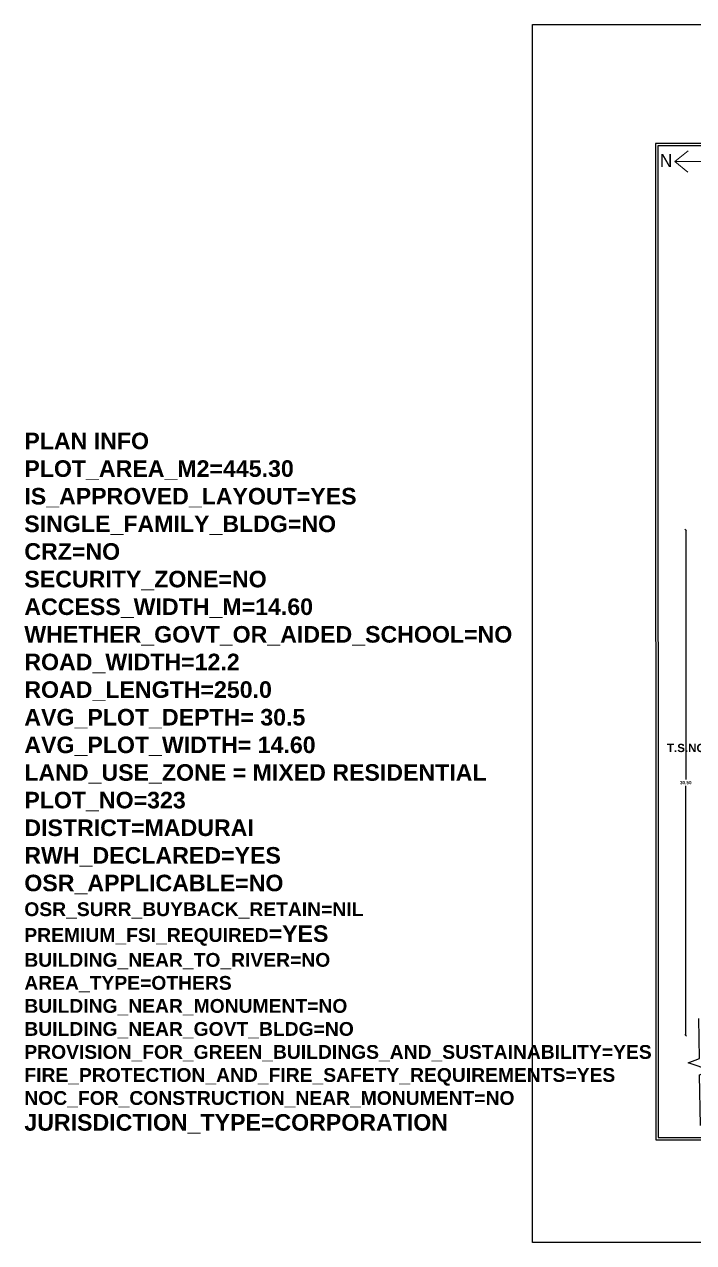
# Model space of a CAD drawing. Header units: metres. Extents: x 7583 to 7845, y 447 to 541.
# Drawn here: x 7583.4 to 7623.8, y 449.5 to 523 of the extents above; entities that cross this region are included whole.
import ezdxf

# ---------------------------------------------------------------- set-up
doc = ezdxf.new("R2010")
doc.units = ezdxf.units.M
doc.layers.add('NORTH_DIRECTION', color=7, linetype='Continuous', lineweight=0)
doc.layers.add('PLAN_INFO', color=1, linetype='Continuous', plot=False)
doc.styles.get("Standard").update_dxf_attribs({"font": 'arialbd.ttf'})
doc.styles.add('style4', font='arialbd.ttf', dxfattribs={"height": 3.81})
doc.styles.add('USA TEXT', font='GOTHIC.TTF')
doc.dimstyles.get("Standard").update_dxf_attribs({"dimtxt": 0.2, "dimasz": 0.1, "dimexe": 0.18, "dimexo": 0.0625, "dimgap": 0.09, "dimtad": 0, "dimtih": 1, "dimtoh": 1, "dimzin": 0, "dimdsep": 46, "dimtxsty": 'Standard', "dimblk": 'OBLIQUE', "dimcen": 0.09, "dimse1": 1, "dimse2": 1, "dimadec": 0, "dimazin": 0, "dimtfac": 1, "dimtofl": 0, "dimtmove": 0, "dimatfit": 3, "dimfxl": 0, "dimtolj": 1, "dimtzin": 0, "dimarcsym": 0})

# ---------------------------------------------------------------- blocks, each defined once
blk = doc.blocks.new('_Oblique')
at = {"color": 0, "linetype": 'ByBlock', "lineweight": -2}
blk.add_line((-0.5, -0.5), (0.5, 0.5), dxfattribs=at)
blk = doc.blocks.new('*D350')
at = {"color": 0, "lineweight": -2}
for p, q in [((7623.315, 492.484), (7623.315, 477.424)), ((7623.315, 461.984), (7623.315, 477.04))]:
    blk.add_line(p, q, dxfattribs=at)
at = {"layer": 'Defpoints', "color": 0}
for p in [(7626.405, 492.484), (7623.315, 461.984), (7626.405, 461.984)]:
    blk.add_point(p, dxfattribs=at)
at = {"color": 0, "lineweight": -2, "xscale": 0.1, "yscale": 0.1, "zscale": 0.1}
for p, rotation in [((7623.315, 492.484), 90), ((7623.315, 461.984), 270)]:
    blk.add_blockref('_Oblique', p, dxfattribs=dict(at, rotation=rotation))
at = {"color": 0, "insert": (7623.315, 477.232), "char_height": 0.2, "attachment_point": 5}
blk.add_mtext('\\A1;30.50', dxfattribs=at)

msp = doc.modelspace()

# ---------------------------------------------------------------- linework, layer by layer
for points in [[(7614.066, 522.987), (7825.601, 522.987), (7825.601, 449.476), (7614.066, 449.476)], [(7702.101, 515.806), (7621.487, 515.806), (7621.505, 455.669), (7702.12, 455.669)], [(7701.956, 515.66), (7621.633, 515.66), (7621.651, 455.815), (7701.974, 455.815)]]:
    msp.add_lwpolyline(points, close=True)
at = {"linetype": 'Continuous', "ltscale": 0.2}
msp.add_lwpolyline([(7624.199, 456.543), (7624.155, 459.595), (7624.837, 459.855), (7623.459, 460.334), (7624.141, 460.593), (7624.106, 462.997)], dxfattribs=at)
at = {"layer": 'NORTH_DIRECTION'}
for points in [[(7623.454, 515.355), (7623.454, 515.355), (7622.648, 514.705)], [(7624.893, 514.705), (7624.893, 514.705), (7622.648, 514.705), (7623.447, 514.06)]]:
    msp.add_lwpolyline(points, dxfattribs=at)

# ---------------------------------------------------------------- texts
at = {"lineweight": 25, "style": 'style4'}
msp.add_text('T.S.NO:14', height=0.5, dxfattribs=at).set_placement((7622.179, 479.075))
at = {"layer": 'NORTH_DIRECTION', "insert": (7621.746, 515.168), "char_height": 0.785, "attachment_point": 1, "style": 'USA TEXT'}
msp.add_mtext_dynamic_manual_height_columns('N', width=1.18507, gutter_width=30, heights=[2.651], dxfattribs=at)
at = {"layer": 'PLAN_INFO', "insert": (7583.39, 498.35), "char_height": 1, "width": 36.17558, "attachment_point": 1}
msp.add_mtext('PLAN INFO\\PPLOT_AREA_M2=445.30\\P{\\H0.99934x;IS_APPROVED_LAYOUT}=YES\\PSINGLE_FAMILY_BLDG=NO\\PCRZ=NO\\PSECURITY_ZONE=NO\\PACCESS_WIDTH_M=14.60\\PWHETHER_GOVT_OR_AIDED_SCHOOL=NO\\PROAD_WIDTH=12.2\\PROAD_LENGTH=250.0\\PAVG_PLOT_DEPTH= 30.5\\PAVG_PLOT_WIDTH= 14.60\\PLAND_USE_ZONE = MIXED RESIDENTIAL\\PPLOT_NO=323 \\PDISTRICT=MADURAI\\PRWH_DECLARED=YES\\POSR_APPLICABLE=NO\\P{\\H0.83333x;OSR_SURR_BUYBACK_RETAIN=NIL}\\P{\\H0.83333x;PREMIUM_FSI_REQUIRED}=YES\\P{\\H0.83333x;BUILDING_NEAR_TO_RIVER=NO\\PAREA_TYPE=OTHERS\\PBUILDING_NEAR_MONUMENT=NO\\PBUILDING_NEAR_GOVT_BLDG=NO\\PPROVISION_FOR_GREEN_BUILDINGS_AND_SUSTAINABILITY=YES\\PFIRE_PROTECTION_AND_FIRE_SAFETY_REQUIREMENTS=YES\\PNOC_FOR_CONSTRUCTION_NEAR_MONUMENT=NO\\P}JURISDICTION_TYPE=CORPORATION', dxfattribs=at)

# ---------------------------------------------------------------- dimensions: what is measured, and where the dimension line sits
dim = msp.add_linear_dim(base=(7623.315, 461.984), p1=(7626.405, 492.484), p2=(7626.405, 461.984), angle=90, dimstyle='Standard', override={"dimfxl": 3, "dimfxlon": 1, "dimarcsym": 2})
dim.commit()
dim.dimension.update_dxf_attribs({"geometry": '*D350', "text_midpoint": (7623.315, 477.232), "dimtype": 160})

doc.saveas('drawing.dxf')
